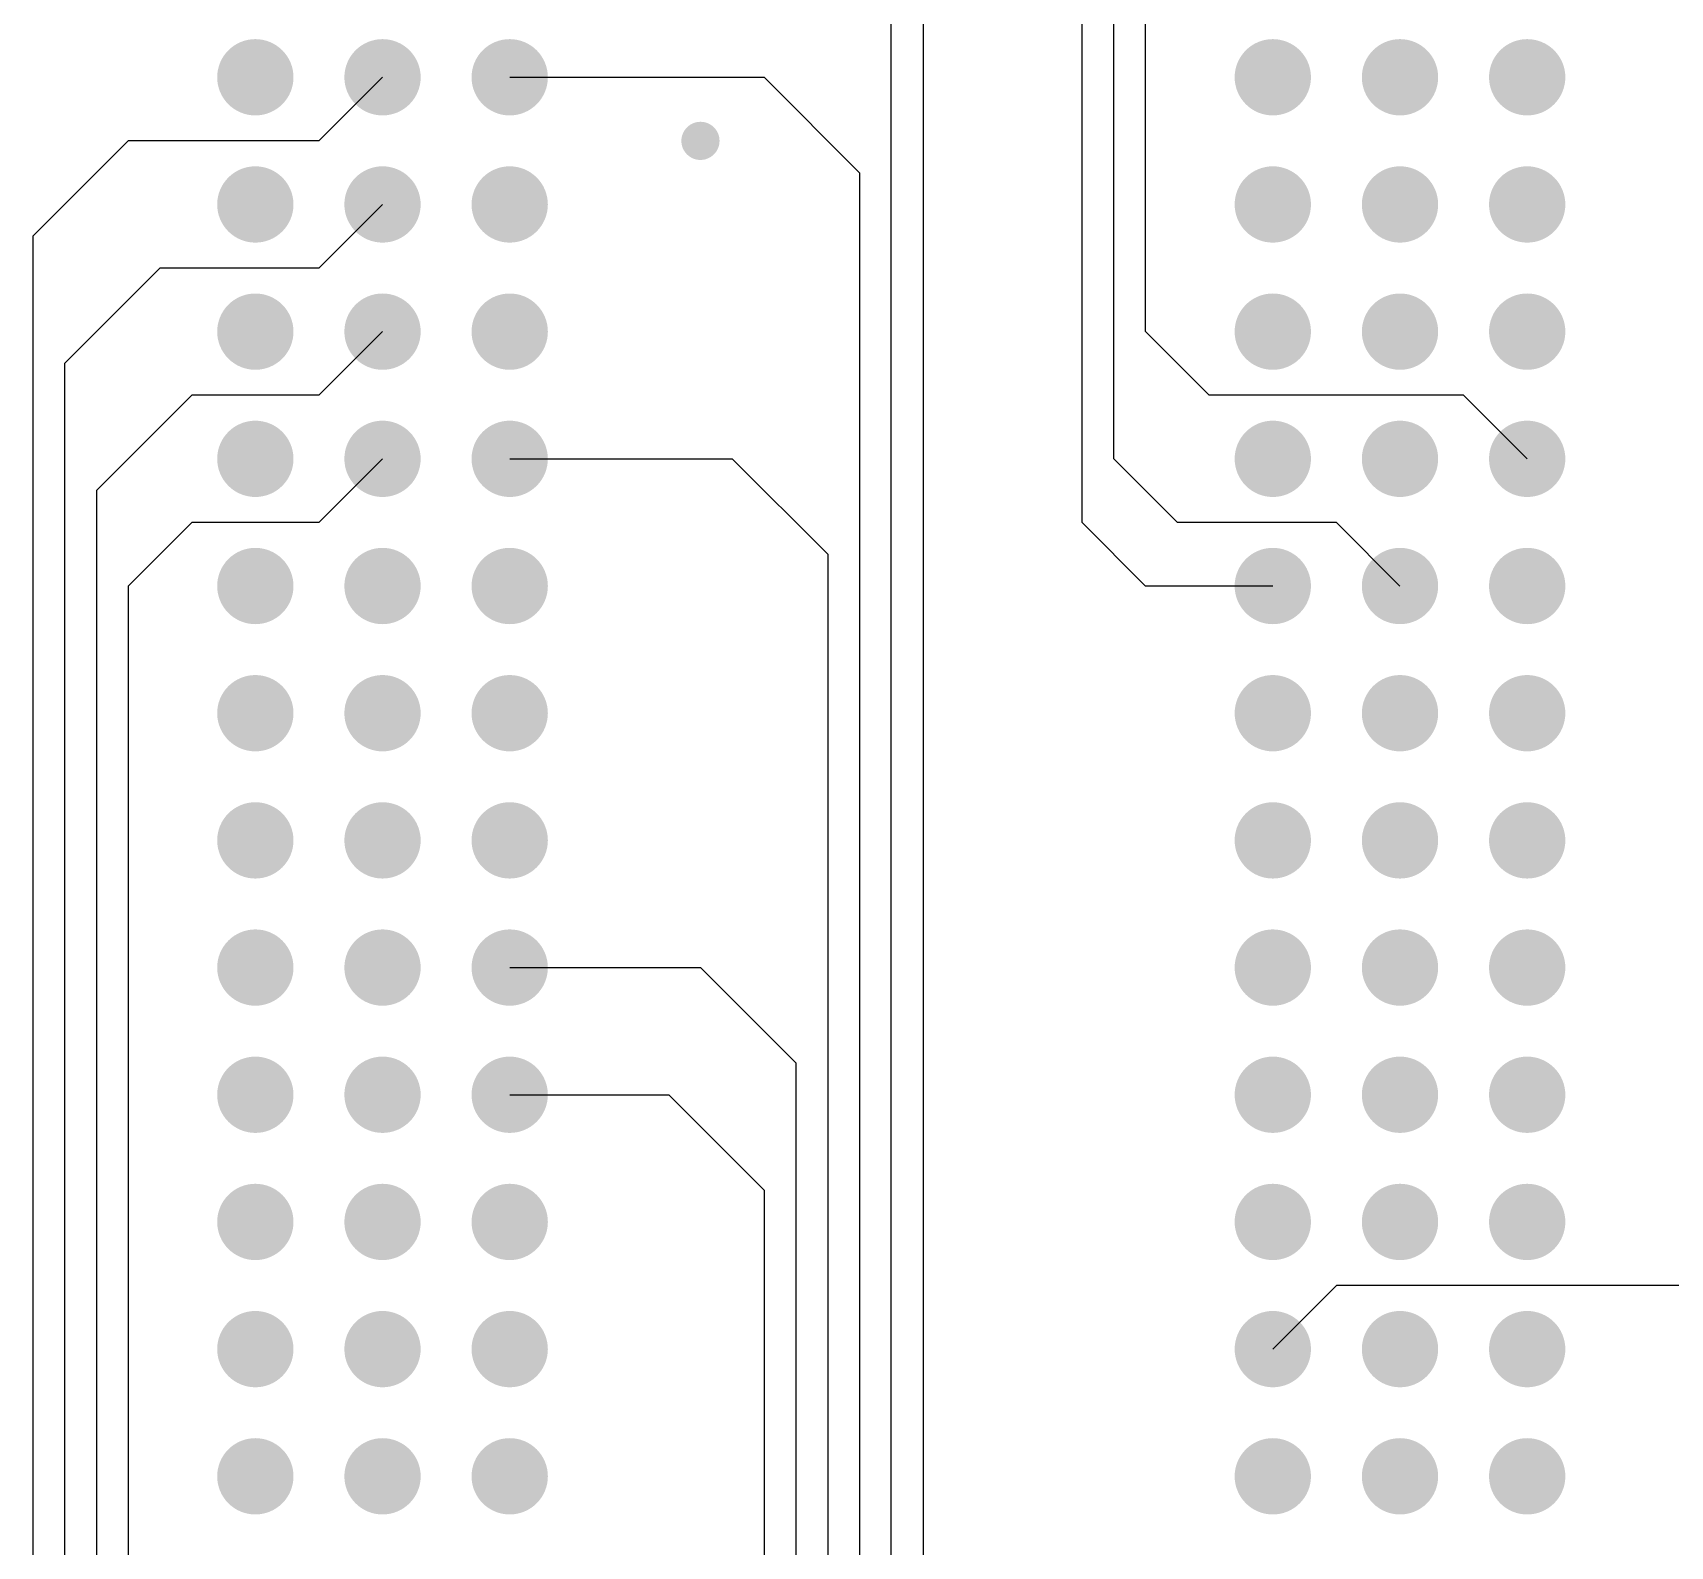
# Model space of a CAD drawing. Extents: x 295 to 953, y 10 to 290.
# Drawn here: x 555.33 to 588.04, y 145.14 to 175.36 of the extents above; entities that cross this region are included whole.
import ezdxf

# ---------------------------------------------------------------- set-up
doc = ezdxf.new("R2010")
doc.units = 0
doc.header["$LTSCALE"] = 5
doc.header["$MEASUREMENT"] = 0
doc.layers.get('0').update_dxf_attribs({"linetype": 'CONTINUOUS', "lineweight": 25})
doc.layers.add('DV-ABPB-A4_IN2', color=3, linetype='CONTINUOUS')

msp = doc.modelspace()

# ---------------------------------------------------------------- linework, layer by layer
at = {"color": 7}
for points, const_width in [([(559.399, 174.473, 1), (560.161, 174.473, 1)], 0.762), ([(561.939, 174.473, 1), (562.701, 174.473, 1)], 0.762), ([(564.479, 174.473, 1), (565.241, 174.473, 1)], 0.762), ([(579.719, 174.473, 1), (580.481, 174.473, 1)], 0.762), ([(582.259, 174.473, 1), (583.021, 174.473, 1)], 0.762), ([(584.799, 174.473, 1), (585.561, 174.473, 1)], 0.762), ([(568.479, 173.203, 1), (568.86, 173.203, 1)], 0.381), ([(559.399, 171.933, 1), (560.161, 171.933, 1)], 0.762), ([(561.939, 171.933, 1), (562.701, 171.933, 1)], 0.762), ([(564.479, 171.933, 1), (565.241, 171.933, 1)], 0.762), ([(579.719, 171.933, 1), (580.481, 171.933, 1)], 0.762), ([(582.259, 171.933, 1), (583.021, 171.933, 1)], 0.762), ([(584.799, 171.933, 1), (585.561, 171.933, 1)], 0.762), ([(559.399, 169.393, 1), (560.161, 169.393, 1)], 0.762), ([(561.939, 169.393, 1), (562.701, 169.393, 1)], 0.762), ([(564.479, 169.393, 1), (565.241, 169.393, 1)], 0.762), ([(579.719, 169.393, 1), (580.481, 169.393, 1)], 0.762), ([(582.259, 169.393, 1), (583.021, 169.393, 1)], 0.762), ([(584.799, 169.393, 1), (585.561, 169.393, 1)], 0.762), ([(559.399, 166.853, 1), (560.161, 166.853, 1)], 0.762), ([(561.939, 166.853, 1), (562.701, 166.853, 1)], 0.762), ([(564.479, 166.853, 1), (565.241, 166.853, 1)], 0.762), ([(579.719, 166.853, 1), (580.481, 166.853, 1)], 0.762), ([(582.259, 166.853, 1), (583.021, 166.853, 1)], 0.762), ([(584.799, 166.853, 1), (585.561, 166.853, 1)], 0.762), ([(559.399, 164.313, 1), (560.161, 164.313, 1)], 0.762), ([(561.939, 164.313, 1), (562.701, 164.313, 1)], 0.762), ([(564.479, 164.313, 1), (565.241, 164.313, 1)], 0.762), ([(579.719, 164.313, 1), (580.481, 164.313, 1)], 0.762), ([(582.259, 164.313, 1), (583.021, 164.313, 1)], 0.762), ([(584.799, 164.313, 1), (585.561, 164.313, 1)], 0.762), ([(559.399, 161.773, 1), (560.161, 161.773, 1)], 0.762), ([(561.939, 161.773, 1), (562.701, 161.773, 1)], 0.762), ([(564.479, 161.773, 1), (565.241, 161.773, 1)], 0.762), ([(579.719, 161.773, 1), (580.481, 161.773, 1)], 0.762), ([(582.259, 161.773, 1), (583.021, 161.773, 1)], 0.762), ([(584.799, 161.773, 1), (585.561, 161.773, 1)], 0.762), ([(559.399, 159.233, 1), (560.161, 159.233, 1)], 0.762), ([(561.939, 159.233, 1), (562.701, 159.233, 1)], 0.762), ([(564.479, 159.233, 1), (565.241, 159.233, 1)], 0.762), ([(579.719, 159.233, 1), (580.481, 159.233, 1)], 0.762), ([(582.259, 159.233, 1), (583.021, 159.233, 1)], 0.762), ([(584.799, 159.233, 1), (585.561, 159.233, 1)], 0.762), ([(559.399, 156.693, 1), (560.161, 156.693, 1)], 0.762), ([(561.939, 156.693, 1), (562.701, 156.693, 1)], 0.762), ([(564.479, 156.693, 1), (565.241, 156.693, 1)], 0.762), ([(579.719, 156.693, 1), (580.481, 156.693, 1)], 0.762), ([(582.259, 156.693, 1), (583.021, 156.693, 1)], 0.762), ([(584.799, 156.693, 1), (585.561, 156.693, 1)], 0.762), ([(559.399, 154.153, 1), (560.161, 154.153, 1)], 0.762), ([(561.939, 154.153, 1), (562.701, 154.153, 1)], 0.762), ([(564.479, 154.153, 1), (565.241, 154.153, 1)], 0.762), ([(579.719, 154.153, 1), (580.481, 154.153, 1)], 0.762), ([(582.259, 154.153, 1), (583.021, 154.153, 1)], 0.762), ([(584.799, 154.153, 1), (585.561, 154.153, 1)], 0.762), ([(559.399, 151.613, 1), (560.161, 151.613, 1)], 0.762), ([(561.939, 151.613, 1), (562.701, 151.613, 1)], 0.762), ([(564.479, 151.613, 1), (565.241, 151.613, 1)], 0.762), ([(579.719, 151.613, 1), (580.481, 151.613, 1)], 0.762), ([(582.259, 151.613, 1), (583.021, 151.613, 1)], 0.762), ([(584.799, 151.613, 1), (585.561, 151.613, 1)], 0.762), ([(559.399, 149.073, 1), (560.161, 149.073, 1)], 0.762), ([(561.939, 149.073, 1), (562.701, 149.073, 1)], 0.762), ([(564.479, 149.073, 1), (565.241, 149.073, 1)], 0.762), ([(579.719, 149.073, 1), (580.481, 149.073, 1)], 0.762), ([(582.259, 149.073, 1), (583.021, 149.073, 1)], 0.762), ([(584.799, 149.073, 1), (585.561, 149.073, 1)], 0.762), ([(559.399, 146.533, 1), (560.161, 146.533, 1)], 0.762), ([(561.939, 146.533, 1), (562.701, 146.533, 1)], 0.762), ([(564.479, 146.533, 1), (565.241, 146.533, 1)], 0.762), ([(579.719, 146.533, 1), (580.481, 146.533, 1)], 0.762), ([(582.259, 146.533, 1), (583.021, 146.533, 1)], 0.762), ([(584.799, 146.533, 1), (585.561, 146.533, 1)], 0.762)]:
    msp.add_lwpolyline(points, format="xyb", close=True, dxfattribs=dict(at, const_width=const_width))
at = {"layer": 'DV-ABPB-A4_IN2', "color": 7}
for p, q in [((576.29, 165.583), (576.29, 210.668)), ((576.925, 166.853), (576.925, 210.033)), ((577.56, 169.393), (577.56, 209.398)), ((573.115, 182.728), (573.115, 114.148)), ((572.48, 113.513), (572.48, 177.648)), ((562.32, 174.473), (561.05, 173.203)), ((564.86, 174.473), (569.94, 174.473)), ((569.94, 174.473), (571.845, 172.568)), ((557.24, 173.203), (555.335, 171.298)), ((561.05, 173.203), (557.24, 173.203)), ((571.845, 172.568), (571.845, 112.878)), ((562.32, 171.933), (561.05, 170.663)), ((555.335, 171.298), (555.335, 106.528)), ((557.875, 170.663), (555.97, 168.758)), ((561.05, 170.663), (557.875, 170.663)), ((562.32, 169.393), (561.05, 168.123)), ((578.83, 168.123), (577.56, 169.393)), ((555.97, 168.758), (555.97, 107.163)), ((558.51, 168.123), (556.605, 166.218)), ((561.05, 168.123), (558.51, 168.123)), ((583.91, 168.123), (578.83, 168.123)), ((585.18, 166.853), (583.91, 168.123)), ((562.32, 166.853), (561.05, 165.583)), ((564.86, 166.853), (569.305, 166.853)), ((569.305, 166.853), (571.21, 164.948)), ((578.195, 165.583), (576.925, 166.853)), ((556.605, 166.218), (556.605, 107.798)), ((558.51, 165.583), (557.24, 164.313)), ((561.05, 165.583), (558.51, 165.583)), ((577.56, 164.313), (576.29, 165.583)), ((581.37, 165.583), (578.195, 165.583)), ((582.64, 164.313), (581.37, 165.583)), ((571.21, 164.948), (571.21, 112.243)), ((557.24, 164.313), (557.24, 108.433)), ((580.1, 164.313), (577.56, 164.313)), ((564.86, 156.693), (568.67, 156.693)), ((568.67, 156.693), (570.575, 154.788)), ((570.575, 154.788), (570.575, 111.608)), ((564.86, 154.153), (568.035, 154.153)), ((568.035, 154.153), (569.94, 152.248)), ((569.94, 152.248), (569.94, 110.973)), ((581.37, 150.343), (580.1, 149.073)), ((588.99, 150.343), (581.37, 150.343))]:
    msp.add_line(p, q, dxfattribs=at)

doc.saveas('drawing.dxf')
